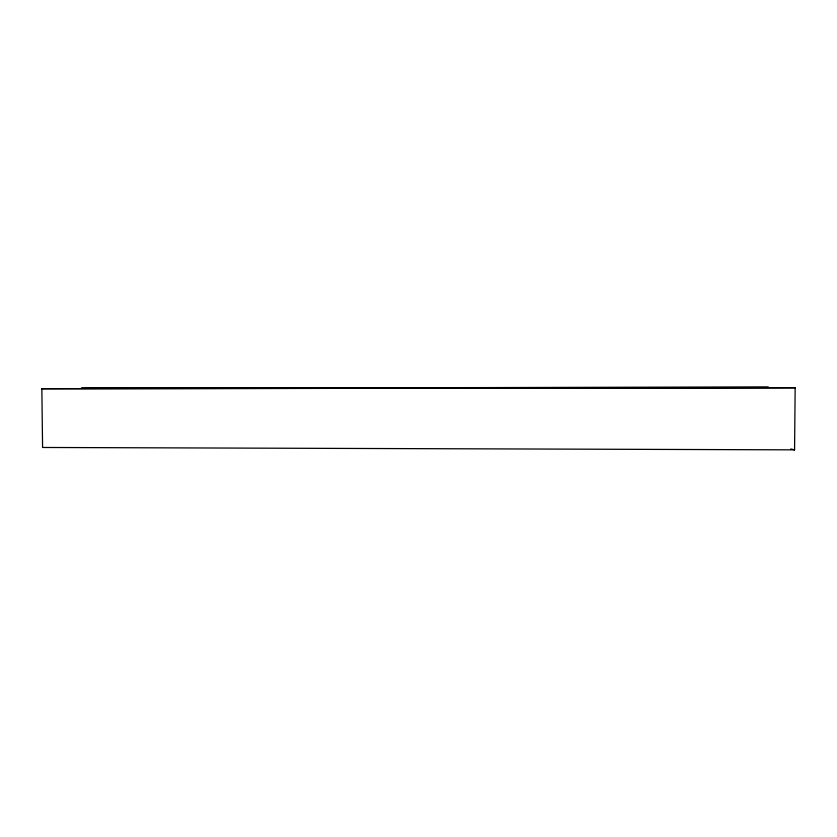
<?xml version="1.0" encoding="UTF-8"?>
<svg xmlns="http://www.w3.org/2000/svg" width="837" height="837" viewBox="0 0 837 837"><rect width="100%" height="100%" fill="white"/><g stroke="black" fill="none" stroke-linecap="round" stroke-linejoin="round"><path stroke-width="1.26" d="M794.575 449.846L795.15 387.772L41.85 388.745L42.582 447.471L794.575 449.846L790.777 448.967M41.85 388.745L795.15 387.772M88.931 388.065L81.335 388.18L768.502 387.259L88.931 388.065"/></g></svg>
